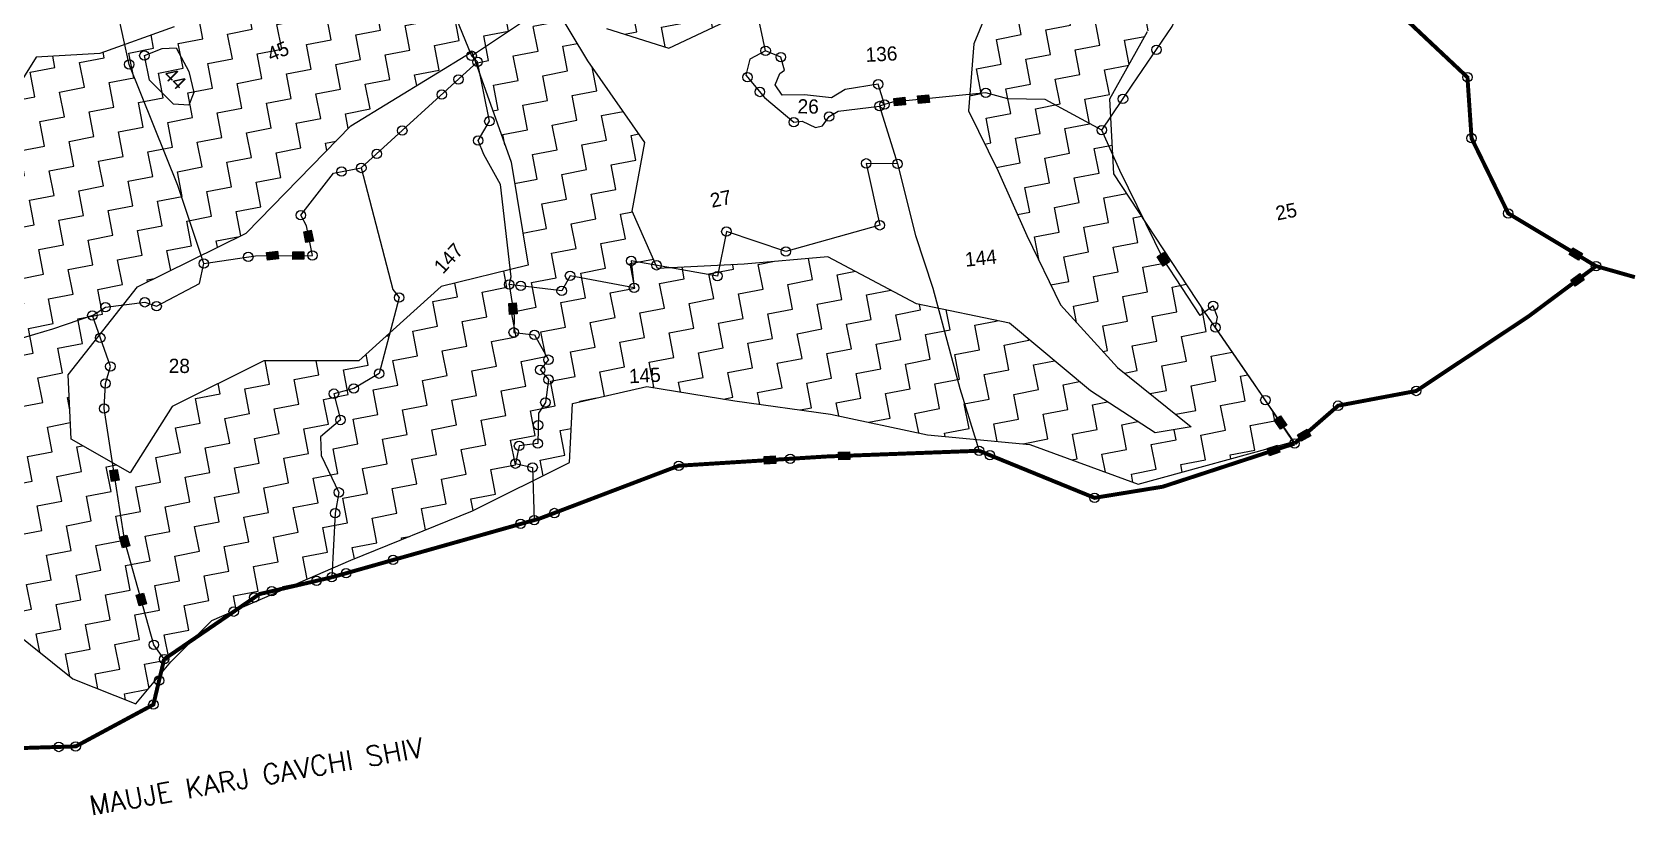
# Model space of a CAD drawing. Header units: metres. Extents: x 301547 to 305774, y 1959451 to 1961913.
# Drawn here: x 303757 to 305774, y 1959451 to 1960436 of the extents above; entities that cross this region are included whole.
import ezdxf

# ---------------------------------------------------------------- set-up
doc = ezdxf.new("R2010")
doc.units = ezdxf.units.M
doc.linetypes.add('DIVIDE', pattern=[1.25, 0.5, -0.25, 0, -0.25, 0, -0.25])
for name, color, linetype in [('POLY_HATCH', 12, 'Continuous'), ('POLY_PARCEL', 6, 'Continuous'), ('SYM_STONE', 1, 'Continuous'), ('TEXT_MAPOUT', 7, 'Continuous'), ('TEXT_PARCEL', 7, 'Continuous'), ('V_BOUND_LINE', 7, 'Continuous'), ('V_DIVIDE_LINE', 7, 'DIVIDE')]:
    doc.layers.add(name, color=color, linetype=linetype)
doc.styles.get("Standard").update_dxf_attribs({"font": 'simplex.shx'})
doc.styles.add('TEXT_MAP', font='')
doc.styles.get('TEXT_MAP').set_extended_font_data('Kruti Dev 050')

# ---------------------------------------------------------------- blocks, each defined once
blk = doc.blocks.new('STONE')
blk.add_circle((0, 0), 0.851)
blk = doc.blocks.new('STONESQUAREFILLED')
blk.add_hatch(color=256).paths.add_polyline_path([(0.7, -0.48), (0.7, 0.48), (-0.7, 0.48), (-0.7, -0.48)])
blk.add_lwpolyline([(-0.7, 0.48), (0.7, 0.48), (0.7, -0.48), (-0.7, -0.48)], close=True)

msp = doc.modelspace()

# ---------------------------------------------------------------- hatches: boundary and pattern name
at = {"layer": 'POLY_HATCH'}
h = msp.add_hatch(dxfattribs=at)
h.set_pattern_fill('ZIGZAG', color=256, scale=9.952118, angle=10.9109, style=0)
h.set_pattern_definition([(10.9109, (301437.324, 1958715.985), (25.04585, 37.0077), [31.59797, -31.59797]), (100.9109, (301468.35, 1958721.966), (-37.0077, 25.04585), [31.59797, -31.59797])])
h.paths.add_polyline_path([(305228.8, 1960494.6), (305326, 1960521.8), (305411.7, 1960558.7), (305336.7, 1960716.4), (305271, 1960738.6), (305146.5, 1960665.3), (305126.6, 1960600.1), (305087.1, 1960661.1), (305020.7, 1960724.1), (304867.4, 1960700.6), (304711.7, 1960664.5), (304550.2, 1960596.1), (304500.4, 1960510.7), (304479, 1960440.3), (304557.2, 1960415.7), (304690.9, 1960478.8), (304855.1, 1960533.3), (304992.1, 1960553.7), (304969.4, 1960490.3), (304940.6, 1960421), (304934, 1960336.7), (304971.5, 1960260.8), (305007.5, 1960179.9), (305049.6, 1960093), (305121.4, 1960014.1), (305214.2, 1959939.3), (305168.7, 1959931.8), (305087.4, 1959984.7), (304985.4, 1960069.8), (304868.6, 1960094.2), (304757.2, 1960153.3), (304651.8, 1960143.9), (304543.2, 1960138.6), (304511.2, 1960210.6), (304527.2, 1960296.8), (304455.5, 1960399.7), (304389.9, 1960508.6), (304379.5, 1960606.5), (304383.6, 1960666.3), (304498.9, 1960687.3), (304660.9, 1960765.5), (304855.3, 1960751.2), (305089.7, 1960766.3), (305277.7, 1960835), (305248.2, 1960925.6), (305130.8, 1960859.7), (304943, 1960821.1), (304775.1, 1960835.6), (304729.8, 1960852.2), (304664.4, 1960860), (304587.8, 1960788.7), (304523.7, 1960727), (304445.1, 1960766), (304354.8, 1960790.7), (304273, 1960771.3), (304240.5, 1960708.5), (304189.9, 1960639.8), (304135.6, 1960565.5), (304036.4, 1960523.5), (303935.1, 1960442.6), (303841.6, 1960408.9), (303761.8, 1960404.4), (303720.4, 1960337.4), (303738.4, 1960250.6), (303725.4, 1960186.7), (303703, 1960109), (303601.9, 1960052.2), (303576.7, 1959964.3), (303531, 1959932.6), (303518.3, 1959842.3), (303598.1, 1959784.3), (303595.5, 1959741.6), (303580.3, 1959626.8), (303643.8, 1959553.6), (303684.8, 1959709.5), (303729.2, 1959685.6), (303807.7, 1959622.5), (303887.2, 1959590.9), (303931.2, 1959643.9), (303982.7, 1959695.9), (304157.2, 1959771.7), (304310.4, 1959833.7), (304432.4, 1959894.5), (304436.2, 1959968.7), (304529.6, 1959990.3), (304640.4, 1959971.9), (304760.4, 1959955.4), (304882.3, 1959929.5), (305011.2, 1959917.1), (305147.3, 1959867.5), (305343.1, 1959920.8), (305231, 1960083.4), (305116.7, 1960257.5), (305111.8, 1960351.7), (305159.3, 1960436.7)])
h.paths.add_polyline_path([(304358.9, 1960272.3), (304380.3, 1960142.8), (304271, 1960115.7), (304167.3, 1960022.3), (304048.1, 1960022.2), (303932.6, 1959965), (303880, 1959881.5), (303805.6, 1959923.7), (303802, 1960004.9), (303889.1, 1960115.5), (304025.6, 1960182.8), (304157.4, 1960317.7), (304309.4, 1960410.8)], flags=16)

# ---------------------------------------------------------------- linework, layer by layer
for points in [[(304969.4, 1960490.3), (304940.6, 1960421), (304934, 1960336.7), (304971.5, 1960260.8), (305007.5, 1960179.9), (305049.6, 1960093), (305121.4, 1960014.1), (305214.2, 1959939.3), (305168.7, 1959931.8), (305087.4, 1959984.7), (304985.4, 1960069.8), (304868.6, 1960094.2), (304757.2, 1960153.3), (304651.8, 1960143.9), (304543.2, 1960138.6), (304511.2, 1960210.6), (304527.2, 1960296.8), (304455.5, 1960399.7), (304389.9, 1960508.6)], [(304479, 1960440.3), (304557.2, 1960415.7), (304690.9, 1960478.8)], [(303935.1, 1960442.6), (303841.6, 1960408.9), (303761.8, 1960404.4), (303720.4, 1960337.4)], [(303729.2, 1959685.6), (303807.7, 1959622.5), (303887.2, 1959590.9), (303931.2, 1959643.9), (303982.7, 1959695.9), (304157.2, 1959771.7), (304310.4, 1959833.7), (304432.4, 1959894.5), (304436.2, 1959968.7), (304529.6, 1959990.3), (304640.4, 1959971.9), (304760.4, 1959955.4), (304882.3, 1959929.5), (305011.2, 1959917.1), (305147.3, 1959867.5), (305343.1, 1959920.8), (305231, 1960083.4), (305116.7, 1960257.5), (305111.8, 1960351.7), (305159.3, 1960436.7)]]:
    msp.add_lwpolyline(points, dxfattribs=at)
msp.add_lwpolyline([(303802, 1960004.9), (303889.1, 1960115.5), (304025.6, 1960182.8), (304157.4, 1960317.7), (304309.4, 1960410.8), (304358.9, 1960272.3), (304380.3, 1960142.8), (304271, 1960115.7), (304167.3, 1960022.3), (304048.1, 1960022.2), (303932.6, 1959965), (303880, 1959881.5), (303805.6, 1959923.7)], close=True, dxfattribs=at)
at = {"layer": 'POLY_PARCEL'}
for points in [[(304203.4, 1960600.6), (304221.9, 1960587), (304246.3, 1960590.8), (304245.1, 1960579.7), (304221.3, 1960566.1), (304271.3, 1960490.1), (304281.9, 1960472.5), (304309.3, 1960406.1)], [(303972.5, 1960144.7), (303939.8, 1960243), (303878.7, 1960395.1), (303856.6, 1960497.1), (303803.3, 1960556), (303821.2, 1960580.9)], [(304309.3, 1960406.1), (304389.4, 1960459.7), (304471.5, 1960498.2), (304499.4, 1960471.3), (304524.4, 1960471.4), (304527.7, 1960490.8), (304551.1, 1960528.1), (304560.1, 1960538), (304609.1, 1960567.7)], [(304679, 1960412.3), (304668.8, 1960459.6), (304638.3, 1960491.5), (304609.1, 1960567.7)], [(305101.6, 1960312.5), (305139.8, 1960368.9), (305190.3, 1960442.7), (305195.5, 1960455.8), (305218.9, 1960483.6), (305237, 1960510.9)], [(304316.7, 1960398.3), (304170.6, 1960264.9)], [(304316.7, 1960398.3), (304309.3, 1960406.1)], [(304356.5, 1960118.5), (304359.2, 1960128.2), (304345.5, 1960244.2), (304324.5, 1960282), (304317.5, 1960299.4), (304331.6, 1960323.7), (304316.7, 1960398.3)], [(304679, 1960412.3), (304659.3, 1960401.8), (304654, 1960381.6), (304677.6, 1960353.5), (304714.3, 1960322.5), (304724.7, 1960323.8), (304741.5, 1960315.8), (304750.3, 1960317.7), (304758.8, 1960329.6), (304770.1, 1960336.5), (304822.3, 1960342.8)], [(304828.5, 1960344.6), (304820.5, 1960370.1), (304778.9, 1960363.6), (304761.7, 1960353), (304727.8, 1960356.7), (304699.7, 1960356.5), (304691, 1960369.5), (304696.9, 1960383.9), (304702.6, 1960388), (304698.2, 1960404.3), (304679, 1960412.3)], [(305101.6, 1960312.5), (305030.4, 1960350.9), (304983.3, 1960351.8), (304955.8, 1960359.3), (304838.3, 1960347.5), (304828.5, 1960344.6)], [(304828.5, 1960344.6), (304822.3, 1960342.8)], [(304822.3, 1960342.8), (304844.9, 1960270)], [(305344.1, 1959918.4), (305292.8, 1959994.5), (305244.7, 1960064.3), (305247.3, 1960077.4), (305241.6, 1960091.6), (305225.4, 1960079.6), (305179.1, 1960150), (305124.3, 1960261.7), (305101.6, 1960312.5)], [(303972.5, 1960144.7), (304037.4, 1960154.5), (304109.1, 1960154.9), (304101.6, 1960192.3), (304094.4, 1960205.5), (304135.5, 1960258.4), (304170.6, 1960264.9)], [(304170.6, 1960264.9), (304210.1, 1960112.3), (304218.1, 1960102), (304192.9, 1960006.3), (304161, 1959987.7), (304136.2, 1959981.1), (304144.3, 1959948), (304119.4, 1959927), (304120, 1959903.2), (304142.2, 1959857), (304137.6, 1959830.8), (304133.5, 1959750.2)], [(304844.9, 1960270), (304805.5, 1960270.7), (304822.5, 1960192.8), (304704.4, 1960159.8), (304629.6, 1960185), (304618.3, 1960129), (304509.9, 1960148.1), (304513.5, 1960114.1), (304433, 1960129.3), (304422.5, 1960110.4), (304356.5, 1960118.5)], [(304844.9, 1960270), (304867.6, 1960180.1), (304889, 1960113.6), (304923.1, 1959987.6), (304947.4, 1959909.3)], [(303832.4, 1960079.5), (303848.8, 1960089.8), (303898.2, 1960096), (303913.2, 1960091.1), (303967, 1960119.8), (303972.5, 1960144.7)], [(304356.5, 1960118.5), (304362.6, 1960078.4), (304362.2, 1960058.2), (304388.2, 1960055), (304405.8, 1960023.8), (304395.4, 1960010.9), (304406, 1959998.8), (304402, 1959970), (304393.4, 1959956.4), (304392.5, 1959918.3), (304368.9, 1959915.4), (304364.3, 1959893.1), (304386, 1959888.4), (304388, 1959822.1)], [(303832.4, 1960079.5), (303782.3, 1960062.3), (303702.5, 1960038.6), (303663.4, 1960026.2), (303650.4, 1960063.7), (303647.3, 1960078.6), (303654, 1960093.1)], [(303922.7, 1959647.2), (303909.8, 1959665.4), (303873.2, 1959795.2), (303856.3, 1959902.5), (303847.2, 1959962.3), (303848.9, 1959993.9), (303855, 1960015.3), (303832.4, 1960079.5)]]:
    msp.add_lwpolyline(points, dxfattribs=at)
msp.add_lwpolyline([(303937.7, 1960415.8), (303953.7, 1960386.3), (303960, 1960359.7), (303953.7, 1960343.7), (303934.4, 1960345.1), (303904.1, 1960375.2), (303897.8, 1960406.3), (303920, 1960415.2)], close=True, dxfattribs=at)
at = {"layer": 'V_BOUND_LINE', "const_width": 4.98}
for points in [[(305424.4, 1960507.8), (305561.4, 1960379), (305566.6, 1960302.3), (305612.7, 1960207.8), (305723.1, 1960141.5), (305638.8, 1960078.7), (305497, 1959984.5), (305398.8, 1959966), (305344.1, 1959918.4)], [(305344.1, 1959918.4), (305178.3, 1959864.1), (305092.5, 1959850.1), (304947.4, 1959909.3)], [(304947.4, 1959909.3), (304755.7, 1959902.1), (304569.8, 1959890.5), (304395, 1959824.1), (304388, 1959822.1)], [(304388, 1959822.1), (304133.5, 1959750.2)], [(303922.7, 1959647.2), (303909.1, 1959590.1), (303811.4, 1959537.5), (303704.3, 1959534.3), (303665, 1959518.8), (303481.4, 1959741.7), (303438.5, 1959789.6)], [(304133.5, 1959750.2), (304042.5, 1959729.1), (303922.7, 1959647.2)]]:
    msp.add_lwpolyline(points, dxfattribs=at)
at = {"layer": 'V_DIVIDE_LINE', "ltscale": 10, "const_width": 4.98}
msp.add_lwpolyline([(305723.1, 1960141.5), (305772, 1960127.6)], dxfattribs=at)

# ---------------------------------------------------------------- block references
at = {"layer": 'SYM_STONE'}
for name, p, xscale, yscale, zscale, rotation in [('STONE', (304679, 1960412.3), 6.96648227199558, 6.96648227199558, 6.96648227199558, 10.91087889377611), ('STONE', (305170.3, 1960413.5), 6.96648227199558, 6.96648227199558, 6.96648227199558, 10.91087889377611), ('STONE', (303878.7, 1960395.1), 6.96648227199558, 6.96648227199558, 6.96648227199558, 10.91087889377611), ('STONE', (303897.8, 1960406.3), 6.96648227199558, 6.96648227199558, 6.96648227199558, 10.91087889377611), ('STONE', (304309.3, 1960406.1), 6.96648227199558, 6.96648227199558, 6.96648227199558, 10.91087889377611), ('STONE', (304316.7, 1960398.3), 6.96648227199558, 6.96648227199558, 6.96648227199558, 10.91087889377611), ('STONE', (304698.2, 1960404.3), 6.96648227199558, 6.96648227199558, 6.96648227199558, 10.91087889377611), ('STONE', (304292.7, 1960376.3), 6.96648227199558, 6.96648227199558, 6.96648227199558, 10.91087889377611), ('STONE', (304656.1, 1960379.1), 6.96648227199558, 6.96648227199558, 6.96648227199558, 10.91087889377611), ('STONE', (305561.4, 1960379), 6.96648227199558, 6.96648227199558, 6.96648227199558, 10.91087889377611), ('STONE', (304271.8, 1960357.2), 6.96648227199558, 6.96648227199558, 6.96648227199558, 10.91087889377611), ('STONE', (304671.7, 1960360.5), 6.96648227199558, 6.96648227199558, 6.96648227199558, 10.91087889377611), ('STONE', (304820.5, 1960370.1), 6.96648227199558, 6.96648227199558, 6.96648227199558, 10.91087889377611), ('STONE', (304955.8, 1960359.3), 6.96648227199558, 6.96648227199558, 6.96648227199558, 10.91087889377611), ('STONE', (305128.3, 1960351.8), 6.96648227199558, 6.96648227199558, 6.96648227199558, 10.91087889377611), ('STONE', (304822.3, 1960342.8), 6.96648227199558, 6.96648227199558, 6.96648227199558, 10.91087889377611), ('STONE', (304828.5, 1960344.6), 6.96648227199558, 6.96648227199558, 6.96648227199558, 10.91087889377611), ('STONESQUAREFILLED', (304847.4, 1960348.4), 9.952117531422255, 9.952117531422255, 9.952117531422255, 5.722074946926381), ('STONESQUAREFILLED', (304877.5, 1960351.5), 9.952117531422257, 9.952117531422257, 9.952117531422257, 5.722074946926331), ('STONE', (304222.1, 1960311.9), 6.96648227199558, 6.96648227199558, 6.96648227199558, 10.91087889377611), ('STONE', (304331.6, 1960323.7), 6.96648227199558, 6.96648227199558, 6.96648227199558, 10.91087889377611), ('STONE', (304714.3, 1960322.5), 6.96648227199558, 6.96648227199558, 6.96648227199558, 10.91087889377611), ('STONE', (304758.8, 1960329.6), 6.96648227199558, 6.96648227199558, 6.96648227199558, 10.91087889377611), ('STONE', (305101.6, 1960312.5), 6.96648227199558, 6.96648227199558, 6.96648227199558, 10.91087889377611), ('STONE', (304317.5, 1960299.4), 6.96648227199558, 6.96648227199558, 6.96648227199558, 10.91087889377611), ('STONE', (305566.6, 1960302.3), 6.96648227199558, 6.96648227199558, 6.96648227199558, 10.91087889377611), ('STONE', (304190, 1960282.6), 6.96648227199558, 6.96648227199558, 6.96648227199558, 10.91087889377611), ('STONE', (304805.5, 1960270.7), 6.96648227199558, 6.96648227199558, 6.96648227199558, 10.91087889377611), ('STONE', (304844.9, 1960270), 6.96648227199558, 6.96648227199558, 6.96648227199558, 10.91087889377611), ('STONE', (304145.8, 1960260.4), 6.96648227199558, 6.96648227199558, 6.96648227199558, 10.91087889377611), ('STONE', (304170.6, 1960264.9), 6.96648227199558, 6.96648227199558, 6.96648227199558, 10.91087889377611), ('STONE', (304094.4, 1960205.5), 6.96648227199558, 6.96648227199558, 6.96648227199558, 10.91087889377611), ('STONE', (304822.5, 1960192.8), 6.96648227199558, 6.96648227199558, 6.96648227199558, 10.91087889377611), ('STONE', (305612.7, 1960207.8), 6.96648227199558, 6.96648227199558, 6.96648227199558, 10.91087889377611), ('STONESQUAREFILLED', (304104.3, 1960178.8), 9.952117531422259, 9.952117531422259, 9.952117531422259, 281.3697159308216), ('STONE', (304629.6, 1960185), 6.96648227199558, 6.96648227199558, 6.96648227199558, 10.91087889377611), ('STONE', (304028.5, 1960153.1), 6.96648227199558, 6.96648227199558, 6.96648227199558, 10.91087889377611), ('STONESQUAREFILLED', (304059, 1960154.6), 9.952117531422257, 9.952117531422257, 9.952117531422257, 7.323163784456124), ('STONESQUAREFILLED', (304091.4, 1960154.8), 9.952117531422255, 9.952117531422255, 9.952117531422255, 0.3773515995415193), ('STONE', (304109.1, 1960154.9), 6.96648227199558, 6.96648227199558, 6.96648227199558, 10.91087889377611), ('STONE', (304704.4, 1960159.8), 6.96648227199558, 6.96648227199558, 6.96648227199558, 10.91087889377611), ('STONESQUAREFILLED', (305179.1, 1960150), 9.952117531422259, 9.952117531422259, 9.952117531422259, 303.3324783304294), ('STONESQUAREFILLED', (305697.6, 1960156.8), 9.952117531422257, 9.952117531422257, 9.952117531422257, 329.0110203943642), ('STONE', (303972.5, 1960144.7), 6.96648227199558, 6.96648227199558, 6.96648227199558, 10.91087889377611), ('STONE', (304433, 1960129.3), 6.96648227199558, 6.96648227199558, 6.96648227199558, 10.91087889377611), ('STONE', (304509.9, 1960148.1), 6.96648227199558, 6.96648227199558, 6.96648227199558, 10.91087889377611), ('STONE', (304541.8, 1960142.5), 6.96648227199558, 6.96648227199558, 6.96648227199558, 10.91087889377611), ('STONE', (304618.3, 1960129), 6.96648227199558, 6.96648227199558, 6.96648227199558, 10.91087889377611), ('STONE', (305723.1, 1960141.5), 6.96648227199558, 6.96648227199558, 6.96648227199558, 10.91087889377611), ('STONE', (304356.5, 1960118.5), 6.96648227199558, 6.96648227199558, 6.96648227199558, 10.91087889377611), ('STONE', (304371, 1960116.7), 6.96648227199558, 6.96648227199558, 6.96648227199558, 10.91087889377611), ('STONE', (304422.5, 1960110.4), 6.96648227199558, 6.96648227199558, 6.96648227199558, 10.91087889377611), ('STONE', (304513.5, 1960114.1), 6.96648227199558, 6.96648227199558, 6.96648227199558, 10.91087889377611), ('STONESQUAREFILLED', (305699.8, 1960124.1), 9.952117531422257, 9.952117531422257, 9.952117531422257, 216.6645070660625), ('STONE', (303848.8, 1960089.8), 6.96648227199558, 6.96648227199558, 6.96648227199558, 10.91087889377611), ('STONE', (303898.2, 1960096), 6.96648227199558, 6.96648227199558, 6.96648227199558, 10.91087889377611), ('STONE', (303913.2, 1960091.1), 6.96648227199558, 6.96648227199558, 6.96648227199558, 10.91087889377611), ('STONE', (304218.1, 1960102), 6.96648227199558, 6.96648227199558, 6.96648227199558, 10.91087889377611), ('STONE', (305241.6, 1960091.6), 6.96648227199558, 6.96648227199558, 6.96648227199558, 10.91087889377611), ('STONE', (303832.4, 1960079.5), 6.96648227199558, 6.96648227199558, 6.96648227199558, 10.91087889377611), ('STONESQUAREFILLED', (304361.2, 1960087.9), 9.952117531422257, 9.952117531422257, 9.952117531422257, 274.5907115436498), ('STONE', (303842.4, 1960051.2), 6.96648227199558, 6.96648227199558, 6.96648227199558, 10.91087889377611), ('STONE', (304362.2, 1960058.2), 6.96648227199558, 6.96648227199558, 6.96648227199558, 10.91087889377611), ('STONE', (304388.2, 1960055), 6.96648227199558, 6.96648227199558, 6.96648227199558, 10.91087889377611), ('STONE', (305244.7, 1960064.3), 6.96648227199558, 6.96648227199558, 6.96648227199558, 10.91087889377611), ('STONE', (303855, 1960015.3), 6.96648227199558, 6.96648227199558, 6.96648227199558, 10.91087889377611), ('STONE', (304395.4, 1960010.9), 6.96648227199558, 6.96648227199558, 6.96648227199558, 10.91087889377611), ('STONE', (304405.8, 1960023.8), 6.96648227199558, 6.96648227199558, 6.96648227199558, 10.91087889377611), ('STONE', (303848.9, 1959993.9), 6.96648227199558, 6.96648227199558, 6.96648227199558, 10.91087889377611), ('STONE', (304161, 1959987.7), 6.96648227199558, 6.96648227199558, 6.96648227199558, 10.91087889377611), ('STONE', (304192.9, 1960006.3), 6.96648227199558, 6.96648227199558, 6.96648227199558, 10.91087889377611), ('STONE', (304406, 1959998.8), 6.96648227199558, 6.96648227199558, 6.96648227199558, 10.91087889377611), ('STONE', (304136.2, 1959981.1), 6.96648227199558, 6.96648227199558, 6.96648227199558, 10.91087889377611), ('STONE', (304402, 1959970), 6.96648227199558, 6.96648227199558, 6.96648227199558, 10.91087889377611), ('STONE', (305307.3, 1959973), 6.96648227199558, 6.96648227199558, 6.96648227199558, 10.91087889377611), ('STONE', (305497, 1959984.5), 6.96648227199558, 6.96648227199558, 6.96648227199558, 10.91087889377611), ('STONE', (303847.2, 1959962.3), 6.96648227199558, 6.96648227199558, 6.96648227199558, 10.91087889377611), ('STONE', (304144.3, 1959948), 6.96648227199558, 6.96648227199558, 6.96648227199558, 10.91087889377611), ('STONE', (305398.8, 1959966), 6.96648227199558, 6.96648227199558, 6.96648227199558, 10.91087889377611), ('STONE', (304393, 1959941.5), 6.96648227199558, 6.96648227199558, 6.96648227199558, 10.91087889377611), ('STONESQUAREFILLED', (305326.3, 1959944.8), 9.952117531422257, 9.952117531422257, 9.952117531422257, 303.9743911062057), ('STONESQUAREFILLED', (305356, 1959928.8), 9.952117531422255, 9.952117531422255, 9.952117531422255, 29.65302924875608), ('STONE', (304368.9, 1959915.4), 6.96648227199558, 6.96648227199558, 6.96648227199558, 10.91087889377611), ('STONE', (304392.5, 1959918.3), 6.96648227199558, 6.96648227199558, 6.96648227199558, 10.91087889377611), ('STONE', (304947.4, 1959909.3), 6.96648227199558, 6.96648227199558, 6.96648227199558, 10.91087889377611), ('STONESQUAREFILLED', (305317.6, 1959909.8), 9.952117531422257, 9.952117531422257, 9.952117531422257, 18.13394104901449), ('STONE', (305344.1, 1959918.4), 6.96648227199558, 6.96648227199558, 6.96648227199558, 10.91087889377611), ('STONE', (304364.3, 1959893.1), 6.96648227199558, 6.96648227199558, 6.96648227199558, 10.91087889377611), ('STONE', (304386, 1959888.4), 6.96648227199558, 6.96648227199558, 6.96648227199558, 10.91087889377611), ('STONE', (304569.8, 1959890.5), 6.96648227199558, 6.96648227199558, 6.96648227199558, 10.91087889377611), ('STONESQUAREFILLED', (304684.4, 1959897.7), 9.952117531422257, 9.952117531422257, 9.952117531422257, 3.567700766503322), ('STONE', (304709.9, 1959899.3), 6.96648227199558, 6.96648227199558, 6.96648227199558, 10.91087889377611), ('STONESQUAREFILLED', (304777.7, 1959902.9), 9.952117531422259, 9.952117531422259, 9.952117531422259, 2.151787086632625), ('STONE', (304960.9, 1959903.8), 6.96648227199558, 6.96648227199558, 6.96648227199558, 10.91087889377611), ('STONESQUAREFILLED', (303860.1, 1959878.3), 9.952117531422257, 9.952117531422257, 9.952117531422257, 278.9781853716473), ('STONE', (304142.2, 1959857), 6.96648227199558, 6.96648227199558, 6.96648227199558, 10.91087889377611), ('STONE', (305092.5, 1959850.1), 6.96648227199558, 6.96648227199558, 6.96648227199558, 10.91087889377611), ('STONE', (304137.6, 1959830.8), 6.96648227199558, 6.96648227199558, 6.96648227199558, 10.91087889377611), ('STONE', (304413.3, 1959831), 6.96648227199558, 6.96648227199558, 6.96648227199558, 10.91087889377611), ('STONE', (304370.9, 1959817.3), 6.96648227199558, 6.96648227199558, 6.96648227199558, 10.91087889377611), ('STONE', (304388, 1959822.1), 6.96648227199558, 6.96648227199558, 6.96648227199558, 10.91087889377611), ('STONESQUAREFILLED', (303873.2, 1959795.2), 9.952117531422255, 9.952117531422255, 9.952117531422255, 285.7119760403369), ('STONE', (304210.5, 1959772), 6.96648227199558, 6.96648227199558, 6.96648227199558, 10.91087889377611), ('STONE', (304114.3, 1959745.8), 6.96648227199558, 6.96648227199558, 6.96648227199558, 10.91087889377611), ('STONE', (304133.5, 1959750.2), 6.96648227199558, 6.96648227199558, 6.96648227199558, 10.91087889377611), ('STONE', (304151.4, 1959755.3), 6.96648227199558, 6.96648227199558, 6.96648227199558, 10.91087889377611), ('STONE', (304058, 1959732.7), 6.96648227199558, 6.96648227199558, 6.96648227199558, 10.91087889377611), ('STONESQUAREFILLED', (303893.8, 1959722.2), 9.952117531422257, 9.952117531422257, 9.952117531422257, 285.7119760403358), ('STONE', (304010.1, 1959707), 6.96648227199558, 6.96648227199558, 6.96648227199558, 10.91087889377611), ('STONE', (304035.9, 1959724.7), 6.96648227199558, 6.96648227199558, 6.96648227199558, 10.91087889377611), ('STONE', (303909.8, 1959665.4), 6.96648227199558, 6.96648227199558, 6.96648227199558, 10.91087889377611), ('STONE', (303922.7, 1959647.2), 6.96648227199558, 6.96648227199558, 6.96648227199558, 10.91087889377611), ('STONE', (303916.3, 1959620.4), 6.96648227199558, 6.96648227199558, 6.96648227199558, 10.91087889377611), ('STONE', (303909.1, 1959590.1), 6.96648227199558, 6.96648227199558, 6.96648227199558, 10.91087889377611), ('STONE', (303790.1, 1959536.8), 6.96648227199558, 6.96648227199558, 6.96648227199558, 10.91087889377611), ('STONE', (303811.4, 1959537.5), 6.96648227199558, 6.96648227199558, 6.96648227199558, 10.91087889377611)]:
    msp.add_blockref(name, p, dxfattribs=dict(at, xscale=xscale, yscale=yscale, zscale=zscale, rotation=rotation))

# ---------------------------------------------------------------- texts
at = {"layer": 'TEXT_MAPOUT'}
msp.add_text('MAUJE KARJ GAVCHI SHIV', height=24.88, rotation=10.0025, dxfattribs=at).set_placement((303831, 1959450.6))
at = {"layer": 'TEXT_PARCEL', "style": 'TEXT_MAP'}
for s, rotation, p in [('45', 22.787, (304057, 1960398.3)), ('136', 2.9759, (304805.1, 1960398.2)), ('44', 314.2144, (303920.7, 1960380.8)), ('26', 358.9793, (304719, 1960333.6)), ('27', 11.6895, (304611.3, 1960214.8)), ('25', 11.3286, (305322.2, 1960198.8)), ('147', 47.6651, (304273.3, 1960130.6)), ('144', 5.9465, (304930.6, 1960140.7)), ('28', 359.9339, (303928.4, 1960007.1)), ('145', 2.9759, (304507.6, 1959994.1))]:
    msp.add_text(s, height=17.91, rotation=rotation, dxfattribs=at).set_placement(p)

doc.saveas('drawing.dxf')
